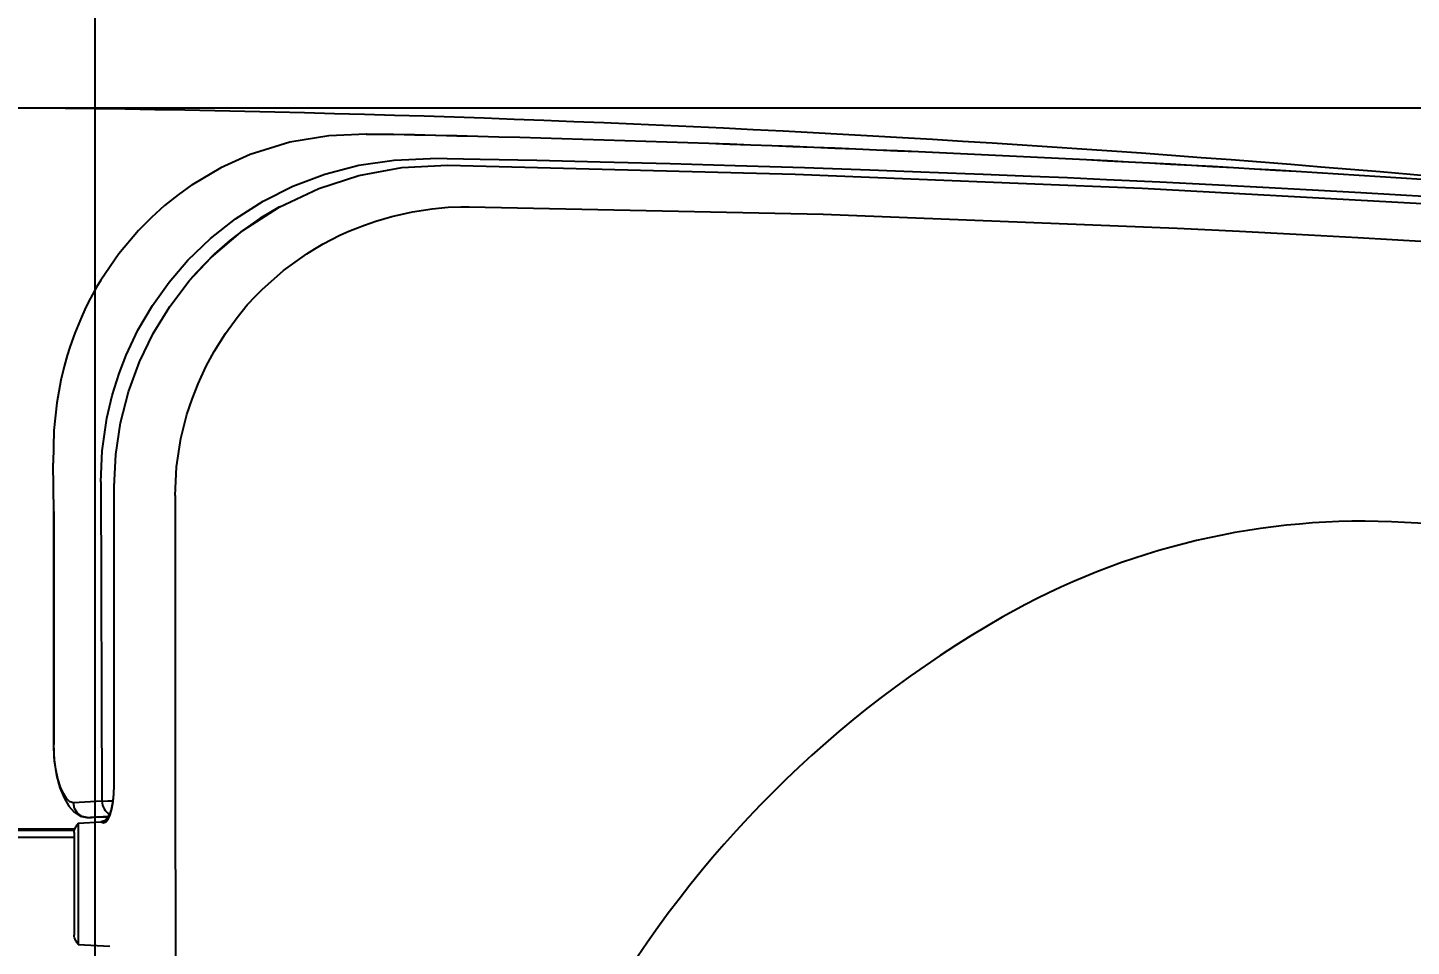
# Model space of a CAD drawing. Extents: x 3169 to 5839, y -9 to 2238.
# Drawn here: x 3646.5 to 3836.5, y 1688.9 to 1815 of the extents above; entities that cross this region are included whole.
import ezdxf

# ---------------------------------------------------------------- set-up
doc = ezdxf.new("R2010")
doc.units = 0
doc.header["$LTSCALE"] = 20
doc.header["$MEASUREMENT"] = 0
doc.layers.get('0').update_dxf_attribs({"linetype": 'CONTINUOUS'})
doc.layers.get('DEFPOINTS').update_dxf_attribs({"linetype": 'CONTINUOUS'})
doc.layers.add('1', color=1, linetype='CONTINUOUS')
doc.styles.get("Standard").update_dxf_attribs({"font": 'NanumGothic.ttf'})
doc.dimstyles.get("Standard").update_dxf_attribs({"dimtxt": 2.7, "dimasz": 2, "dimexe": 2, "dimexo": 1, "dimgap": 1.5, "dimtad": 1, "dimlfac": 10, "dimzin": 0, "dimdsep": 46, "dimtxsty": 'Standard', "dimcen": 0, "dimclrt": 2, "dimadec": 0, "dimazin": 0, "dimtfac": 1, "dimtofl": 0, "dimtmove": 0, "dimatfit": 3, "dimfxl": 0, "dimtolj": 1, "dimtzin": 0, "dimarcsym": 0})

# ---------------------------------------------------------------- blocks, each defined once
blk = doc.blocks.new('*D30')
at = {"color": 3, "lineweight": -2}
for p, q in [((3655.78, 1530.7), (3655.78, 1867.71)), ((4125.37, 1609.02), (4125.37, 1867.71)), ((3675.78, 1857.71), (4105.37, 1857.71))]:
    blk.add_line(p, q, dxfattribs=at)
at = {"color": 3}
for points in [[(3675.78, 1861.04), (3675.78, 1854.37), (3655.78, 1857.71)], [(4105.37, 1861.04), (4105.37, 1854.37), (4125.37, 1857.71)]]:
    blk.add_solid(points, dxfattribs=at)
at = {"layer": 'DEFPOINTS', "color": 0}
for p in [(4125.37, 1857.71), (4125.37, 1604.02), (3655.78, 1525.7)]:
    blk.add_point(p, dxfattribs=at)
at = {"color": 2, "insert": (3890.57, 1882.71), "char_height": 30, "attachment_point": 5}
blk.add_mtext('\\A1;470', dxfattribs=at)
blk = doc.blocks.new('2E12E')
at = {"color": 2}
for p, q in [((6853.02, 1272.33), (6853.02, 1272.32)), ((6806.3, 1220.56), (6806.3, 1188.53)), ((6810.92, 1178.56), (6811.32, 1178.56)), ((6810.96, 1178.56), (6811.39, 1178.56)), ((6780.79, 1176.82), (6809.23, 1176.82)), ((6787.18, 1177.01), (6809.28, 1177)), ((6809.15, 1176.51), (6809.15, 1162.38)), ((6809.69, 1177.76), (6812.84, 1177.95)), ((6809.69, 1177.76), (6809.69, 1161.12)), ((6809.15, 1175.82), (6780.79, 1175.82)), ((6809.69, 1161.12), (6814.04, 1160.87))]:
    blk.add_line(p, q, dxfattribs=at)
for points in [[(6849.28, 1272.39), (6844.1, 1272.16), (6838.76, 1271.25), (6833.34, 1269.57), (6829.31, 1267.75), (6825.36, 1265.42), (6825.33, 1265.4)], [(6853.02, 1272.32), (6849.27, 1272.39)], [(6849.27, 1272.39), (6849.27, 1272.39), (6849.28, 1272.39)], [(6849.28, 1272.39), (6853.02, 1272.32)], [(6812.81, 1224.64), (6813, 1228.89), (6813.65, 1233.39), (6814.38, 1236.5), (6815.31, 1239.49), (6816.28, 1242.01), (6817.91, 1245.45), (6819.91, 1248.86), (6822.2, 1252.07), (6824.77, 1255.06), (6827.86, 1258.03), (6831.31, 1260.75), (6835.1, 1263.16), (6839.2, 1265.22), (6843.59, 1266.88), (6848.23, 1268.09), (6853.08, 1268.81), (6858.08, 1269.01)], [(6837.28, 1262.35), (6842.76, 1264.93), (6848.24, 1266.69), (6854.16, 1267.78), (6860.43, 1268.09)], [(7037.25, 1261), (7025.7, 1261.82), (7013.28, 1262.65), (6999.99, 1263.49), (6985.84, 1264.32), (6979.2, 1264.69), (6972.39, 1265.05), (6965.41, 1265.41), (6958.25, 1265.76), (6950.91, 1266.1), (6945.54, 1266.35), (6940.54, 1266.56), (6933.97, 1266.83), (6926.59, 1267.12), (6918.42, 1267.42), (6909.45, 1267.73), (6899.92, 1268.03), (6891.01, 1268.28), (6881.37, 1268.53), (6872.67, 1268.73), (6864.91, 1268.89), (6858.08, 1269.01)], [(6860.43, 1268.09), (6908.14, 1266.87), (6955.82, 1264.95), (7003.47, 1262.33), (7022.18, 1261.12), (7040.88, 1259.79), (7059.55, 1257.89), (7078.13, 1255.22), (7096.59, 1251.77), (7114.88, 1247.58), (7130.33, 1243.37)], [(6825.33, 1265.4), (6823.44, 1264.06), (6821.56, 1262.56), (6819.75, 1260.93), (6818, 1259.16), (6815.27, 1255.94), (6812.8, 1252.31), (6812.22, 1251.34), (6811.67, 1250.35), (6811.14, 1249.33), (6810.63, 1248.29), (6810.14, 1247.23), (6809.68, 1246.14), (6809.24, 1245.03), (6808.83, 1243.9), (6808.57, 1243.12), (6808.21, 1241.98), (6807.79, 1240.48), (6807.34, 1238.6), (6806.77, 1235.49), (6806.36, 1231.69), (6806.26, 1227.19)], [(6814.63, 1223.94), (6814.86, 1228.38), (6815.52, 1232.75), (6816.62, 1237.01), (6818.12, 1241.11), (6820.02, 1245.01), (6822.3, 1248.73), (6824.96, 1252.22), (6827.97, 1255.44), (6832.33, 1259.15), (6837.28, 1262.35)], [(6823.02, 1222.75), (6823.22, 1226.69), (6823.82, 1230.58), (6824.06, 1231.68), (6824.33, 1232.78), (6824.64, 1233.86), (6824.98, 1234.94), (6825.35, 1236), (6825.75, 1237.05), (6826.18, 1238.09), (6826.59, 1239.02), (6827.3, 1240.51), (6828.38, 1242.53), (6829.93, 1245.02), (6831.52, 1247.21), (6832.93, 1248.92), (6834.09, 1250.18), (6834.95, 1251.05), (6837.89, 1253.66), (6841.08, 1255.95), (6842.19, 1256.64), (6843.33, 1257.3), (6844.48, 1257.91), (6845.65, 1258.49), (6846.85, 1259.03), (6848.05, 1259.52), (6849.02, 1259.89), (6850.58, 1260.43), (6852.77, 1261.08), (6855.59, 1261.72), (6858.32, 1262.13), (6860.53, 1262.33), (6862.23, 1262.4), (6863.4, 1262.41)], [(6837.35, 1262.41), (6834.65, 1260.79), (6832.49, 1259.3), (6830.59, 1257.82), (6828.38, 1255.88), (6825.93, 1253.39), (6825.03, 1252.36)], [(6863.4, 1262.41), (6912.01, 1261.38), (6960.63, 1259.47), (6969.19, 1259.04), (6976.97, 1258.63), (6985.42, 1258.16), (6994.85, 1257.62), (7003.41, 1257.1), (7006.55, 1256.9), (7009.69, 1256.7), (7012.82, 1256.5), (7015.78, 1256.31), (7018.34, 1256.14), (7021.46, 1255.92), (7024.91, 1255.68), (7028.94, 1255.39), (7032.42, 1255.13), (7035.11, 1254.92), (7037, 1254.77)], [(6806.34, 1220.55), (6806.26, 1227.19)], [(6812.81, 1224.64), (6812.97, 1180.8)], [(6814.6, 1224.43), (6814.59, 1223.96)], [(6814.59, 1223.96), (6814.59, 1219.43), (6814.59, 1213.81), (6814.59, 1207.33), (6814.59, 1199.98), (6814.59, 1191.77), (6814.59, 1182.96)], [(6814.63, 1223.94), (6814.59, 1223.94), (6814.59, 1223.94)], [(6814.63, 1182.95), (6814.65, 1189.59), (6814.65, 1195.52), (6814.63, 1203.69), (6814.63, 1210.46), (6814.63, 1217.11), (6814.63, 1223.94)], [(6823.02, 1222.75), (6823.04, 1188.55), (6823.06, 1154.36)], [(6806.3, 1220.55), (6806.3, 1220.55), (6806.34, 1220.55)], [(6806.34, 1220.55), (6806.34, 1188.56)], [(6806.3, 1188.56), (6806.3, 1188.56), (6806.31, 1188.56)], [(6806.31, 1188.65), (6806.42, 1186.35), (6806.73, 1184.33), (6807.19, 1182.63), (6807.76, 1181.23), (6808.42, 1180.11), (6809.14, 1179.27), (6809.97, 1178.74), (6810.9, 1178.56)], [(6806.31, 1188.56), (6806.34, 1188.56)], [(6809.04, 1180.56), (6808.57, 1180.69), (6808.12, 1181.16), (6807.69, 1181.84), (6807.28, 1182.73), (6806.92, 1183.85), (6806.62, 1185.21), (6806.41, 1186.81), (6806.34, 1188.56)], [(6814.59, 1183), (6814.55, 1181.69), (6814.43, 1180.55), (6814.24, 1179.64), (6814.02, 1178.95), (6813.47, 1178.15), (6812.84, 1177.95)], [(6812.84, 1177.95), (6813.16, 1177.81), (6813.48, 1177.94), (6813.8, 1178.32), (6814.08, 1178.93), (6814.31, 1179.75), (6814.49, 1180.74), (6814.6, 1181.82), (6814.63, 1182.95)], [(6814.63, 1182.95), (6814.59, 1182.95), (6814.59, 1182.95)], [(6812.97, 1180.8), (6809.04, 1180.56)], [(6810.96, 1178.56), (6810.23, 1178.71), (6809.61, 1179.15), (6809.19, 1179.79), (6809.04, 1180.56)], [(6812.97, 1180.8), (6813.77, 1180.82), (6814.42, 1180.83)], [(6810.96, 1178.56), (6813.87, 1178.73)], [(6811.3, 1178.56), (6811.51, 1178.57)]]:
    blk.add_lwpolyline(points, dxfattribs=at)
for radius, end in [(3267.6, 88.73651), (3267.59, 88.7365)]:
    blk.add_arc((6780.97, -1994.48), radius, 85.49874, end, dxfattribs=at)
blk.add_ellipse((6814.89, 1180.8), major_axis=(0.12, -2), ratio=0.96113, start_param=4.653958, end_param=5.755439, dxfattribs=at)
blk.add_open_spline([(6813.75, 1178.61), (6813.56, 1178.61), (6812.66, 1178.59), (6811.91, 1178.57), (6811.39, 1178.56)], degree=3, knots=[0.7463025, 0.7463025, 0.7463025, 0.7463025, 0.8, 1, 1, 1, 1], dxfattribs=at)
for points in [[(6809.15, 1176.51), (6809.15, 1176.61), (6809.19, 1176.85), (6809.37, 1177.27), (6809.57, 1177.59), (6809.69, 1177.76)], [(6809.69, 1161.12), (6809.57, 1161.29), (6809.37, 1161.62), (6809.19, 1162.04), (6809.15, 1162.27), (6809.15, 1162.38)]]:
    blk.add_open_spline(points, degree=3, dxfattribs=at)
blk = doc.blocks.new('*D23')
at = {"layer": '1', "color": 3, "lineweight": -2}
for p, q in [((3607.33, 1804.02), (4258.49, 1804.02)), ((4248.49, 1784.02), (4248.49, 1629.02)), ((4248.49, 1424.02), (4248.49, 1579.02)), ((3607.33, 1404.02), (4258.49, 1404.02))]:
    blk.add_line(p, q, dxfattribs=at)
at = {"layer": '1', "color": 3}
for points in [[(4245.16, 1784.02), (4251.83, 1784.02), (4248.49, 1804.02)], [(4245.16, 1424.02), (4251.83, 1424.02), (4248.49, 1404.02)]]:
    blk.add_solid(points, dxfattribs=at)
at = {"layer": 'DEFPOINTS', "color": 0}
for p in [(3602.33, 1804.02), (3602.33, 1404.02), (4248.49, 1404.02)]:
    blk.add_point(p, dxfattribs=at)
at = {"layer": '1', "color": 2, "insert": (4248.49, 1604.02), "char_height": 30, "attachment_point": 5}
blk.add_mtext('\\A1;400', dxfattribs=at)
blk = doc.blocks.new('*D24')
at = {"color": 3, "lineweight": -2}
for p, q in [((3425.89, 1609.02), (3425.89, 1957.07)), ((4125.37, 1609.02), (4125.37, 1957.07)), ((4105.37, 1947.07), (3445.89, 1947.07))]:
    blk.add_line(p, q, dxfattribs=at)
at = {"color": 3}
for points in [[(3445.89, 1950.4), (3445.89, 1943.73), (3425.89, 1947.07)], [(4105.37, 1950.4), (4105.37, 1943.73), (4125.37, 1947.07)]]:
    blk.add_solid(points, dxfattribs=at)
at = {"layer": 'DEFPOINTS', "color": 0}
for p in [(3425.89, 1947.07), (3425.89, 1604.02), (4125.37, 1604.02)]:
    blk.add_point(p, dxfattribs=at)
at = {"color": 2, "insert": (3775.63, 1972.07), "char_height": 30, "attachment_point": 5}
blk.add_mtext('\\A1;700', dxfattribs=at)

msp = doc.modelspace()

# ---------------------------------------------------------------- linework, layer by layer
for centre, radius, start, end in [((3622.08038, -682.77825), 2486.87977, 84.39458923, 90.45500191), ((3829.89879, 1647.37852), 99.88, 86.7467164, 119.7556198), ((3668.04309, -1200.10789), 2951.96276, 86.17340539, 86.74671644), ((3854.6841, 1604.0231), 149.82, 119.7556198, 180)]:
    msp.add_arc(centre, radius, start, end)

# ---------------------------------------------------------------- block references
msp.add_blockref('2E12E', (-3156.26382, 528.03096))

# ---------------------------------------------------------------- dimensions: what is measured, and where the dimension line sits
dim = msp.add_linear_dim(base=(3425.8861, 1947.06619), p1=(4125.3661, 1604.02309), p2=(3425.8861, 1604.0231), dimstyle='Standard', override={"dimtxt": 30, "dimasz": 20, "dimexe": 10, "dimexo": 5, "dimgap": 10, "dimdec": 0, "dimlfac": 1, "dimrnd": 0.5, "dimzin": 8, "dimclrd": 3, "dimclre": 3, "dimtdec": 4})
dim.commit()
dim.dimension.update_dxf_attribs({"geometry": '*D24', "text_midpoint": (3775.6261, 1947.06619), "dimtype": 160})
dim = msp.add_linear_dim(base=(4125.3661, 1857.7082), p1=(3655.7821, 1525.7031), p2=(4125.3661, 1604.02309), text='470', dimstyle='Standard', override={"dimtxt": 30, "dimasz": 20, "dimexe": 10, "dimexo": 5, "dimgap": 10, "dimdec": 4, "dimlfac": 1, "dimrnd": 0.5, "dimzin": 8, "dimclrd": 3, "dimclre": 3, "dimtdec": 4})
dim.commit()
dim.dimension.update_dxf_attribs({"geometry": '*D30', "text_midpoint": (3890.5741, 1882.7082)})
at = {"layer": '1'}
dim = msp.add_linear_dim(base=(4248.49385, 1404.0231), p1=(3602.33157, 1804.0231), p2=(3602.33157, 1404.0231), angle=90, text='400', dimstyle='Standard', override={"dimtxt": 30, "dimasz": 20, "dimexe": 10, "dimexo": 5, "dimgap": 10, "dimtih": 1, "dimtoh": 1, "dimdec": 0, "dimlfac": 1, "dimrnd": 0.5, "dimzin": 8, "dimclrd": 3, "dimclre": 3, "dimtdec": 0, "dimarcsym": 1}, dxfattribs=at)
dim.commit()
dim.dimension.update_dxf_attribs({"geometry": '*D23', "text_midpoint": (4248.49385, 1604.0231)})

doc.saveas('drawing.dxf')
